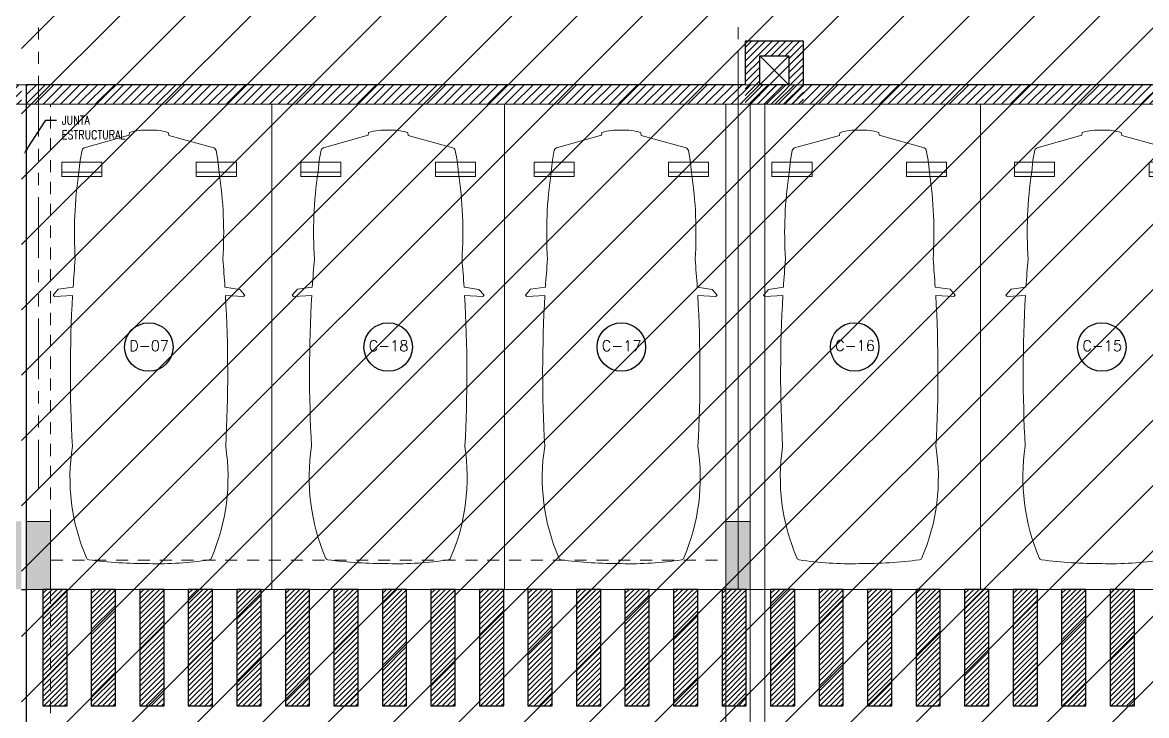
# Model space of a CAD drawing. Header units: millimetres. Extents: x 226317 to 226469, y 8188100 to 8188260.
# Drawn here: x 226427.62 to 226439.2, y 8188201.61 to 8188208.75 of the extents above; entities that cross this region are included whole.
import ezdxf
from ezdxf import colors
from ezdxf.entities.mleader import LeaderData, LeaderLine
from ezdxf.enums import TextEntityAlignment as Align
from ezdxf.math import Vec2, Vec3

# ---------------------------------------------------------------- set-up
doc = ezdxf.new("R2010")
doc.units = ezdxf.units.MM
for name, pattern in [('HIDDEN2', [0.1875, 0.125, -0.0625]), ('PHANTOM', [2.5, 1.25, -0.25, 0.25, -0.25, 0.25, -0.25]), ('PHANTOM2', [1.25, 0.625, -0.125, 0.125, -0.125, 0.125, -0.125])]:
    doc.linetypes.add(name, pattern=pattern)
for name, color, linetype in [('A-COTAS INT', 8, 'Continuous'), ('A-EJES', 8, 'PHANTOM'), ('A-ESTRUCTURA-HATCH', 8, 'Continuous'), ('A-ESTRUCTURA-MUROS', 8, 'Continuous'), ('A-ESTRUCTURA-VIGAS', 8, 'HIDDEN2'), ('A-LINEAS', 8, 'Continuous'), ('A-MOBILIARIO', 8, 'Continuous'), ('A-NUMERO ESTAC', 8, 'Continuous'), ('A-PROYECCIONES', 8, 'HIDDEN2'), ('A-TEXTO-INDICACIONES', 8, 'Continuous'), ('CIRCULACION PEATONAL', 8, 'Continuous'), ('Cotas', 8, 'Continuous'), ('MURO CF 120', 8, 'Continuous'), ('MURO CF 60', 8, 'Continuous')]:
    doc.layers.add(name, color=color, linetype=linetype)
doc.layers.add('A-ESTRUCTURA-PLACAS', color=8, linetype='Continuous', lineweight=35)
doc.layers.add('A-MUROS', color=8, linetype='Continuous', lineweight=30)
doc.layers.add('A-ETAPAS', color=8, linetype='Continuous', lineweight=35, plot=False)
doc.layers.add('A-ÁREA COMÚN', color=8, linetype='Continuous', plot=False)
doc.styles.add('ROMANS', font='ROMANS.shx', dxfattribs={"oblique": 10})
doc.styles.add('TXT_COTAS', font='romans.shx', dxfattribs={"width": 0.8})

# ---------------------------------------------------------------- blocks, each defined once
blk = doc.blocks.new('EST P1')
at = {"layer": 'A-ESTRUCTURA-HATCH', "lineweight": 0}
h = blk.add_hatch(dxfattribs=at)
h.set_pattern_fill('ANSI31', color=8, scale=0.02, angle=-1.27e-14)
h.set_pattern_definition([(44.99999999999999, (-226392.077087921, -8188203.059610654), (-0.04490128060534576, 0.04490128060534578), [])])
h.paths.add_polyline_path([(-3.609998156578513, 5.049997552298009), (-3.610000176762696, 4.849997552111745), (-44.785000133008, 4.84999814722687), (-44.78500010908465, -0.1500023566186428), (-46.9899987593235, -0.1500020446255803), (-46.98999930798891, -11.15000239294022), (-3.609999100328423, -11.15005090925843), (-3.609999100328423, -11.40005090925843), (-47.23999938514316, -11.40005881432444), (-47.23999953552266, 0.1499976431950927), (-45.03499953550636, 0.1499976431950927), (-45.0350001337647, 5.049998153932393)])
h.paths.add_polyline_path([(5.875668717722874, 4.849997540004551), (5.875668724213028, 5.04999746195972), (35.53000006324146, 5.049996703863144), (35.53000006324146, 4.849997698329389)])
h.paths.add_polyline_path([(47.9150172030495, 5.049996227957308), (35.58000069746049, 5.049997348338366), (35.58000069746049, 4.849997348152101), (47.9150167714979, 4.849997607059777)])
h.paths.add_polyline_path([(51.86500159354182, 4.849997512064874), (53.37567124809721, 4.84999814722687), (53.37566821934888, 5.049995731562376), (51.86500180143048, 5.049995731562376)])
edge = h.paths.add_edge_path()
edge.add_arc((63.30066905260901, -0.1500025354325771), 9.699999993899837, 359.9999991583288, 539.9999991583288)
edge.add_line((53.60066905870917, -0.1500023929402232), (53.80066905872081, -0.1500023929402232))
edge.add_arc((63.30066905260901, -0.1500025354325771), 9.49999999389811, 0.9047070135612216, 179.9999991406384, ccw=False)
edge.add_line((72.79948476422578, -2.6654452085495e-06), (70.35068066572421, 2.236943691968918e-05))
edge.add_line((70.35068066572421, 2.236943691968918e-05), (70.35067913253442, -0.1499448418617249))
edge.add_line((70.35067913253442, -0.1499448418617249), (73.00066904650885, -0.150002677924931))
edge = h.paths.add_edge_path(flags=0)
edge.add_arc((63.30071679374669, -0.1499939998611808), 3.299962339153879, 0.00085350182833477, 49.99468486829903)
edge.add_line((65.42212619486963, 2.377727027982473), (65.4221670004481, -0.1499835988506675))
edge.add_line((65.4221670004481, -0.1499835988506675), (65.27216700115241, -0.1499896282330155))
edge.add_line((65.27216700115241, -0.1499896282330155), (65.27206754402141, 2.496426238678396))
edge.add_arc((63.30066965197329, -0.1500051133334637), 3.300001295059289, 53.31658296361125, 179.9999577391648)
edge.add_line((60.00066835692269, -0.1500026788562536), (59.80066835691105, -0.1500026788562536))
edge.add_arc((63.30067374499049, -0.1500072199851274), 3.500005388090554, 2.4573619812700827, 179.9999256646052, ccw=False)
edge.add_line((66.79746054686257, 5.869567394256592e-05), (69.45068066581734, 3.157090395689011e-05))
edge.add_line((69.45068066581734, 3.157090395689011e-05), (69.45067913254024, -0.1499448418617249))
edge.add_line((69.45067913254024, -0.1499448418617249), (66.60067913253442, -0.1499448418617249))
h.paths.add_polyline_path([(-3.559999100340065, -11.15003591403365), (35.53000069747213, -11.15003591403365), (35.53000069747213, -11.40006590355188), (-3.559999100340065, -11.40006590355188)])
h.paths.add_polyline_path([(35.58000069746049, -11.1500659417361), (71.88000514594023, -11.1501255556941), (71.88000514594023, -11.40006201900542), (35.58000069746049, -11.40000240504742)])
h = blk.add_hatch(color=8, dxfattribs=at)
h.dxf.hatch_style = 1
h.paths.add_polyline_path([(51.86500181080191, 5.049995731562376), (47.91501740692183, 5.049995731562376), (47.9150173944945, -0.1500023929402232), (50.25000069738599, -0.1500023929402232), (50.25000069502858, -2.440996468067169e-06), (48.06500169850187, -2.396292984485626e-06), (48.06500174041139, 2.049999350681901), (51.86500172319938, 2.049959634430707), (51.86500172319938, 2.199973285198212), (48.06500173307722, 2.199973380193114), (48.06500178854913, 4.849997594021261), (51.71500178001588, 4.84999751765281), (51.71500172879314, 3.199985875748098), (51.86500172413071, 3.199985871091485)])
h.paths.add_polyline_path([(1.924988505983492, -0.1507468884810805), (-0.1750114939932246, -0.1507468884810805), (-0.1750115561299026, 4.849849936552346), (-3.559999043500284, 4.849998230114579), (-3.559999100340065, 5.049997517839074), (3.774977872672025, 5.04999752342701), (3.77498006875976, 1.899989875033498), (3.624980067834258, 1.899989879690111), (3.624980130203767, 4.849999564699829), (-0.02486227676854469, 4.849851984530687), (-0.02486234196112491, 2.199851972982287), (1.92514188104542, 2.199814011342824), (1.92514188104542, 2.049919821321964), (-0.02486297430004925, 2.049852325581014), (-0.02486302095348947, -0.0001476705074310303), (1.925019238289678, -0.0005466332659125328)])
h.paths.add_polyline_path([(71.63000006307266, -6.150002165697515), (71.88000006307266, -6.150002165697515), (71.88000006307266, -6.85000216588378), (71.63000006307266, -6.85000216588378)])
h.paths.add_polyline_path([(64.42000006310991, -6.150002076290548), (64.67000006310991, -6.150002076290548), (64.67000006310991, -6.850002076476812), (64.42000006310991, -6.850002076476812)])
h.paths.add_polyline_path([(57.21000006314716, -6.150002076290548), (57.46000006314716, -6.150002076290548), (57.46000006314716, -6.850002076476812), (57.21000006314716, -6.850002076476812)])
h.paths.add_polyline_path([(50.00000006318442, -6.150002076290548), (50.25000006318442, -6.150002076290548), (50.25000006318442, -6.850002076476812), (50.00000006318442, -6.850002076476812)])
h.paths.add_polyline_path([(42.79000006322167, -6.150002055801451), (43.04000006322167, -6.150002055801451), (43.04000006322167, -6.850002055987716), (42.79000006322167, -6.850002055987716)])
h.paths.add_polyline_path([(42.79000006322167, 0.5499979443848133), (43.04000006322167, 0.5499979443848133), (43.04000006322167, -0.1500020558014512), (42.79000006322167, -0.1500020558014512)])
h.paths.add_polyline_path([(35.58000006325892, -6.150002076290548), (35.83000006325892, -6.150002076290548), (35.83000006325892, -6.850002076476812), (35.58000006325892, -6.850002076476812)])
h.paths.add_polyline_path([(35.58000006325892, 0.5499979238957167), (35.83000006325892, 0.5499979238957167), (35.83000006325892, -0.1500020762905478), (35.58000006325892, -0.1500020762905478)])
h.paths.add_polyline_path([(35.28000006327056, -6.150002076290548), (35.53000006327056, -6.150002076290548), (35.53000006327056, -6.850002076476812), (35.28000006327056, -6.850002076476812)])
h.paths.add_polyline_path([(35.28000006327056, 0.5499979238957167), (35.53000006327056, 0.5499979238957167), (35.53000006327056, -0.1500020762905478), (35.28000006327056, -0.1500020762905478)])
h.paths.add_polyline_path([(30.2800000719144, -6.150002076290548), (30.5300000719144, -6.150002076290548), (30.5300000719144, -6.850002076476812), (30.2800000719144, -6.850002076476812)])
h.paths.add_polyline_path([(30.2800000719144, 0.5499979238957167), (30.5300000719144, 0.5499979238957167), (30.5300000719144, -0.1500020762905478), (30.2800000719144, -0.1500020762905478)])
h.paths.add_polyline_path([(23.07000007195165, -6.150002076290548), (23.32000007195165, -6.150002076290548), (23.32000007195165, -6.850002076476812), (23.07000007195165, -6.850002076476812)])
h.paths.add_polyline_path([(23.07000007195165, 0.5499979238957167), (23.32000007195165, 0.5499979238957167), (23.32000007195165, -0.1500020762905478), (23.07000007195165, -0.1500020762905478)])
h.paths.add_polyline_path([(18.07000008059549, -6.150002055801451), (18.32000008059549, -6.150002055801451), (18.32000008059549, -6.850002055987716), (18.07000008059549, -6.850002055987716)])
h.paths.add_polyline_path([(18.07000008059549, 0.5499979443848133), (18.32000008059549, 0.5499979443848133), (18.32000008059549, -0.1500020558014512), (18.07000008059549, -0.1500020558014512)])
h.paths.add_polyline_path([(10.86000014221645, -6.150002076290548), (11.11000014221645, -6.150002076290548), (11.11000014221645, -6.850002076476812), (10.86000014221645, -6.850002076476812)])
h.paths.add_polyline_path([(10.86000014221645, 0.5499979238957167), (11.11000014221645, 0.5499979238957167), (11.11000014221645, -0.1500020762905478), (10.86000014221645, -0.1500020762905478)])
h.paths.add_polyline_path([(3.650000203837408, -6.150002076290548), (3.900000203837408, -6.150002076290548), (3.900000203837408, -6.850002076476812), (3.650000203837408, -6.850002076476812)])
h.paths.add_polyline_path([(3.600000203849049, 0.5499979238957167), (3.900000203837408, 0.5499979238957167), (3.900000203837408, -0.1500020762905478), (3.600000203849049, -0.1500020762905478)])
h.paths.add_polyline_path([(-3.559999734541634, -6.150002356618643), (-3.309999734541634, -6.150002356618643), (-3.309999734541634, -6.850002356804907), (-3.559999734541634, -6.850002356804907)])
h.paths.add_polyline_path([(-3.559999734541634, 0.5499976435676217), (-3.309999734541634, 0.5499976435676217), (-3.309999734541634, -0.1500023566186428), (-3.559999734541634, -0.1500023566186428)])
h.paths.add_polyline_path([(-3.859999734529993, -6.150002356618643), (-3.609999734529993, -6.150002356618643), (-3.609999734529993, -6.850002356804907), (-3.859999734529993, -6.850002356804907)])
h.paths.add_polyline_path([(-3.859999734529993, 0.5499976435676217), (-3.609999734529993, 0.5499976435676217), (-3.609999734529993, -0.1500023566186428), (-3.859999734529993, -0.1500023566186428)])
h.paths.add_polyline_path([(-11.06999967290903, -6.150002356618643), (-10.81999967290903, -6.150002356618643), (-10.81999967290903, -6.850002356804907), (-11.06999967290903, -6.850002356804907)])
h.paths.add_polyline_path([(-11.06999967290903, 0.5499976435676217), (-10.81999967290903, 0.5499976435676217), (-10.81999967290903, -0.1500023566186428), (-11.06999967290903, -0.1500023566186428)])
h.paths.add_polyline_path([(-18.27999961128808, -6.150002076290548), (-18.02999961128808, -6.150002076290548), (-18.02999961128808, -6.850002076476812), (-18.27999961128808, -6.850002076476812)])
h.paths.add_polyline_path([(-18.27999961128808, 0.5499979238957167), (-18.02999961128808, 0.5499979238957167), (-18.02999961128808, -0.1500020762905478), (-18.27999961128808, -0.1500020762905478)])
h.paths.add_polyline_path([(-25.48999954966712, -6.150002356618643), (-25.23999954966712, -6.150002356618643), (-25.23999954966712, -6.850002356804907), (-25.48999954966712, -6.850002356804907)])
h.paths.add_polyline_path([(-25.48999954966712, 0.5499976435676217), (-25.23999954966712, 0.5499976435676217), (-25.23999954966712, -0.1500023566186428), (-25.48999954966712, -0.1500023566186428)])
h.paths.add_polyline_path([(-32.69999948804616, -6.150002356618643), (-32.44999948804616, -6.150002356618643), (-32.44999948804616, -6.850002356804907), (-32.69999948804616, -6.850002356804907)])
h.paths.add_polyline_path([(-32.69999948804616, 0.5499976435676217), (-32.44999948804616, 0.5499976435676217), (-32.44999948804616, -0.1500023566186428), (-32.69999948804616, -0.1500023566186428)])
h.paths.add_polyline_path([(-39.90999879222363, -6.150002076290548), (-39.65999879222363, -6.150002076290548), (-39.65999879222363, -6.850002076476812), (-39.90999879222363, -6.850002076476812)])
h.paths.add_polyline_path([(-39.90999879222363, 0.5499979238957167), (-39.65999879222363, 0.5499979238957167), (-39.65999879222363, -0.1500020762905478), (-39.90999879222363, -0.1500020762905478)])
at = {"layer": 'A-ESTRUCTURA-MUROS', "color": 8, "lineweight": 0}
blk.add_lwpolyline([(47.9150172030495, 5.049996227957308), (35.58000069746049, 5.049997348338366), (35.58000069746049, 4.849997348152101), (47.9150167714979, 4.849997607059777)], close=True, dxfattribs=at)
at = {"layer": 'A-ESTRUCTURA-PLACAS', "color": 8, "lineweight": 0}
for points in [[(35.58000006325892, 0.5499979238957167), (35.83000006325892, 0.5499979238957167), (35.83000006325892, -0.1500020762905478), (35.58000006325892, -0.1500020762905478)], [(42.79000006322167, 0.5499979443848133), (43.04000006322167, 0.5499979443848133), (43.04000006322167, -0.1500020558014512), (42.79000006322167, -0.1500020558014512)]]:
    blk.add_lwpolyline(points, close=True, dxfattribs=at)
at = {"layer": 'A-ESTRUCTURA-VIGAS', "color": 8, "lineweight": 0}
for points in [[(35.58000006325892, 0.5499979238957167), (35.58000006325892, 4.84999768063426)], [(35.83000006325892, 0.5499979238957167), (35.83000006325892, 4.84999768063426)], [(42.79000006322167, 0.5499979443848133), (42.79000006322167, 4.849997701123357)], [(43.04000006322167, 0.5499979443848133), (43.04000006322167, 4.849997701123357)], [(35.83000006325892, 0.1499979235231876), (42.79000006322167, 0.1499979235231876)], [(35.58000006325892, -6.150002076290548), (35.58000006325892, -0.1500020762905478)], [(35.83000006325892, -6.150002076290548), (35.83000006325892, -0.1500020762905478)], [(35.83000006325892, -0.1500020762905478), (42.79000006322167, -0.1500020762905478)], [(42.79000006322167, -6.150002055801451), (42.79000006322167, -0.1500020558014512)], [(43.04000006322167, -6.150002055801451), (43.04000006322167, -0.1500020558014512)]]:
    blk.add_lwpolyline(points, dxfattribs=at)
blk = doc.blocks.new('*U22')
at = {"layer": 'CIRCULACION PEATONAL'}
h = blk.add_hatch(dxfattribs=at)
h.set_pattern_fill('ANSI31', color=256, scale=0.3)
h.set_pattern_definition([(45, (23.25036784235422, 0), (-0.02651650429449553, 0.02651650429449553), [])])
h.paths.add_polyline_path([(23.54736672583535, 0.2275326177477837), (23.29736672589356, 0.2275326177477837), (23.29736672589356, -0.9724673796445131), (23.54736672583535, -0.9724673796445131)])
h = blk.add_hatch(dxfattribs=at)
h.set_pattern_fill('ANSI31', color=256, scale=0.3)
h.set_pattern_definition([(45, (23.75036784235422, 0), (-0.02651650429449553, 0.02651650429449553), [])])
h.paths.add_polyline_path([(24.04736672583535, 0.2275326177477837), (23.79736672589356, 0.2275326177477837), (23.79736672589356, -0.9724673796445131), (24.04736672583535, -0.9724673796445131)])
h = blk.add_hatch(dxfattribs=at)
h.set_pattern_fill('ANSI31', color=256, scale=0.3)
h.set_pattern_definition([(45, (24.25036784235422, 0), (-0.02651650429449553, 0.02651650429449553), [])])
h.paths.add_polyline_path([(24.54736672583535, 0.2275326177477837), (24.29736672589356, 0.2275326177477837), (24.29736672589356, -0.9724673796445131), (24.54736672583535, -0.9724673796445131)])
h = blk.add_hatch(dxfattribs=at)
h.set_pattern_fill('ANSI31', color=256, scale=0.3)
h.set_pattern_definition([(45, (24.75036784235422, 0), (-0.02651650429449553, 0.02651650429449553), [])])
h.paths.add_polyline_path([(25.04736672583535, 0.2275326177477837), (24.79736672589356, 0.2275326177477837), (24.79736672589356, -0.9724673796445131), (25.04736672583535, -0.9724673796445131)])
h = blk.add_hatch(dxfattribs=at)
h.set_pattern_fill('ANSI31', color=256, scale=0.3)
h.set_pattern_definition([(45, (25.25036784235422, 0), (-0.02651650429449553, 0.02651650429449553), [])])
h.paths.add_polyline_path([(25.54736672583535, 0.2275326177477837), (25.29736672589356, 0.2275326177477837), (25.29736672589356, -0.9724673796445131), (25.54736672583535, -0.9724673796445131)])
h = blk.add_hatch(dxfattribs=at)
h.set_pattern_fill('ANSI31', color=256, scale=0.3)
h.set_pattern_definition([(45, (25.75036784235422, 0), (-0.02651650429449553, 0.02651650429449553), [])])
h.paths.add_polyline_path([(26.04736672583535, 0.2275326177477837), (25.79736672589356, 0.2275326177477837), (25.79736672589356, -0.9724673796445131), (26.04736672583535, -0.9724673796445131)])
h = blk.add_hatch(dxfattribs=at)
h.set_pattern_fill('ANSI31', color=256, scale=0.3)
h.set_pattern_definition([(45, (26.25036784235422, 0), (-0.02651650429449553, 0.02651650429449553), [])])
h.paths.add_polyline_path([(26.54736672583535, 0.2275326177477837), (26.29736672589356, 0.2275326177477837), (26.29736672589356, -0.9724673796445131), (26.54736672583535, -0.9724673796445131)])
h = blk.add_hatch(dxfattribs=at)
h.set_pattern_fill('ANSI31', color=256, scale=0.3)
h.set_pattern_definition([(45, (26.75036784235422, 0), (-0.02651650429449553, 0.02651650429449553), [])])
h.paths.add_polyline_path([(27.04736672583535, 0.2275326177477837), (26.79736672589356, 0.2275326177477837), (26.79736672589356, -0.9724673796445131), (27.04736672583535, -0.9724673796445131)])
h = blk.add_hatch(dxfattribs=at)
h.set_pattern_fill('ANSI31', color=256, scale=0.3)
h.set_pattern_definition([(45, (27.25036784235422, 0), (-0.02651650429449553, 0.02651650429449553), [])])
h.paths.add_polyline_path([(27.54736672583535, 0.2275326177477837), (27.29736672589356, 0.2275326177477837), (27.29736672589356, -0.9724673796445131), (27.54736672583535, -0.9724673796445131)])
h = blk.add_hatch(dxfattribs=at)
h.set_pattern_fill('ANSI31', color=256, scale=0.3)
h.set_pattern_definition([(45, (27.75036784235422, 0), (-0.02651650429449553, 0.02651650429449553), [])])
h.paths.add_polyline_path([(28.04736672583535, 0.2275326177477837), (27.79736672589356, 0.2275326177477837), (27.79736672589356, -0.9724673796445131), (28.04736672583535, -0.9724673796445131)])
h = blk.add_hatch(dxfattribs=at)
h.set_pattern_fill('ANSI31', color=256, scale=0.3)
h.set_pattern_definition([(45, (28.25036784235422, 0), (-0.02651650429449553, 0.02651650429449553), [])])
h.paths.add_polyline_path([(28.54736672583535, 0.2275326177477837), (28.29736672589356, 0.2275326177477837), (28.29736672589356, -0.9724673796445131), (28.54736672583535, -0.9724673796445131)])
h = blk.add_hatch(dxfattribs=at)
h.set_pattern_fill('ANSI31', color=256, scale=0.3)
h.set_pattern_definition([(45, (28.75036784235422, 0), (-0.02651650429449553, 0.02651650429449553), [])])
h.paths.add_polyline_path([(29.04736672583535, 0.2275326177477837), (28.79736672589356, 0.2275326177477837), (28.79736672589356, -0.9724673796445131), (29.04736672583535, -0.9724673796445131)])
h = blk.add_hatch(dxfattribs=at)
h.set_pattern_fill('ANSI31', color=256, scale=0.3)
h.set_pattern_definition([(45, (29.25036784235422, 0), (-0.02651650429449553, 0.02651650429449553), [])])
h.paths.add_polyline_path([(29.54736672583535, 0.2275326177477837), (29.29736672589356, 0.2275326177477837), (29.29736672589356, -0.9724673796445131), (29.54736672583535, -0.9724673796445131)])
h = blk.add_hatch(dxfattribs=at)
h.set_pattern_fill('ANSI31', color=256, scale=0.3)
h.set_pattern_definition([(45, (29.75036784235422, 0), (-0.02651650429449553, 0.02651650429449553), [])])
h.paths.add_polyline_path([(30.04736672583535, 0.2275326177477837), (29.79736672589356, 0.2275326177477837), (29.79736672589356, -0.9724673796445131), (30.04736672583535, -0.9724673796445131)])
h = blk.add_hatch(dxfattribs=at)
h.set_pattern_fill('ANSI31', color=256, scale=0.3)
h.set_pattern_definition([(45, (30.25036784235422, 0), (-0.02651650429449553, 0.02651650429449553), [])])
h.paths.add_polyline_path([(30.54736672583535, 0.2275326177477837), (30.29736672589356, 0.2275326177477837), (30.29736672589356, -0.9724673796445131), (30.54736672583535, -0.9724673796445131)])
h = blk.add_hatch(dxfattribs=at)
h.set_pattern_fill('ANSI31', color=256, scale=0.3)
h.set_pattern_definition([(45, (30.75036784235422, 0), (-0.02651650429449553, 0.02651650429449553), [])])
h.paths.add_polyline_path([(31.04736672583535, 0.2275326177477837), (30.79736672589356, 0.2275326177477837), (30.79736672589356, -0.9724673796445131), (31.04736672583535, -0.9724673796445131)])
h = blk.add_hatch(dxfattribs=at)
h.set_pattern_fill('ANSI31', color=256, scale=0.3)
h.set_pattern_definition([(45, (31.25036784235421, 0), (-0.02651650429449553, 0.02651650429449553), [])])
h.paths.add_polyline_path([(31.54736672583535, 0.2275326177477837), (31.29736672589356, 0.2275326177477837), (31.29736672589356, -0.9724673796445131), (31.54736672583535, -0.9724673796445131)])
h = blk.add_hatch(dxfattribs=at)
h.set_pattern_fill('ANSI31', color=256, scale=0.3)
h.set_pattern_definition([(45, (31.75036784235421, 0), (-0.02651650429449553, 0.02651650429449553), [])])
h.paths.add_polyline_path([(32.04736672583535, 0.2275326177477837), (31.79736672589356, 0.2275326177477837), (31.79736672589356, -0.9724673796445131), (32.04736672583535, -0.9724673796445131)])
h = blk.add_hatch(dxfattribs=at)
h.set_pattern_fill('ANSI31', color=256, scale=0.3)
h.set_pattern_definition([(45, (32.25036784235422, 0), (-0.02651650429449553, 0.02651650429449553), [])])
h.paths.add_polyline_path([(32.54736672583535, 0.2275326177477837), (32.29736672589356, 0.2275326177477837), (32.29736672589356, -0.9724673796445131), (32.54736672583535, -0.9724673796445131)])
h = blk.add_hatch(dxfattribs=at)
h.set_pattern_fill('ANSI31', color=256, scale=0.3)
h.set_pattern_definition([(45, (32.75036784235422, 0), (-0.02651650429449553, 0.02651650429449553), [])])
h.paths.add_polyline_path([(33.04736672583535, 0.2275326177477837), (32.79736672589356, 0.2275326177477837), (32.79736672589356, -0.9724673796445131), (33.04736672583535, -0.9724673796445131)])
h = blk.add_hatch(dxfattribs=at)
h.set_pattern_fill('ANSI31', color=256, scale=0.3)
h.set_pattern_definition([(45, (33.25036784235422, 0), (-0.02651650429449553, 0.02651650429449553), [])])
h.paths.add_polyline_path([(33.54736672583535, 0.2275326177477837), (33.29736672589356, 0.2275326177477837), (33.29736672589356, -0.9724673796445131), (33.54736672583535, -0.9724673796445131)])
h = blk.add_hatch(dxfattribs=at)
h.set_pattern_fill('ANSI31', color=256, scale=0.3)
h.set_pattern_definition([(45, (33.75036784235422, 0), (-0.02651650429449553, 0.02651650429449553), [])])
h.paths.add_polyline_path([(34.04736672583535, 0.2275326177477837), (33.79736672589356, 0.2275326177477837), (33.79736672589356, -0.9724673796445131), (34.04736672583535, -0.9724673796445131)])
h = blk.add_hatch(dxfattribs=at)
h.set_pattern_fill('ANSI31', color=256, scale=0.3)
h.set_pattern_definition([(45, (34.25036784235422, 0), (-0.02651650429449553, 0.02651650429449553), [])])
h.paths.add_polyline_path([(34.54736672583535, 0.2275326177477837), (34.29736672589356, 0.2275326177477837), (34.29736672589356, -0.9724673796445131), (34.54736672583535, -0.9724673796445131)])
for points in [[(23.29736672589356, -0.9724673796445131), (23.54736672583535, -0.9724673796445131), (23.54736672583535, 0.2275326177477837), (23.29736672589356, 0.2275326177477837)], [(23.79736672589356, -0.9724673796445131), (24.04736672583535, -0.9724673796445131), (24.04736672583535, 0.2275326177477837), (23.79736672589356, 0.2275326177477837)], [(24.29736672589356, -0.9724673796445131), (24.54736672583535, -0.9724673796445131), (24.54736672583535, 0.2275326177477837), (24.29736672589356, 0.2275326177477837)], [(24.79736672589356, -0.9724673796445131), (25.04736672583535, -0.9724673796445131), (25.04736672583535, 0.2275326177477837), (24.79736672589356, 0.2275326177477837)], [(25.29736672589356, -0.9724673796445131), (25.54736672583535, -0.9724673796445131), (25.54736672583535, 0.2275326177477837), (25.29736672589356, 0.2275326177477837)], [(25.79736672589356, -0.9724673796445131), (26.04736672583535, -0.9724673796445131), (26.04736672583535, 0.2275326177477837), (25.79736672589356, 0.2275326177477837)], [(26.29736672589356, -0.9724673796445131), (26.54736672583535, -0.9724673796445131), (26.54736672583535, 0.2275326177477837), (26.29736672589356, 0.2275326177477837)], [(26.79736672589356, -0.9724673796445131), (27.04736672583535, -0.9724673796445131), (27.04736672583535, 0.2275326177477837), (26.79736672589356, 0.2275326177477837)], [(27.29736672589356, -0.9724673796445131), (27.54736672583535, -0.9724673796445131), (27.54736672583535, 0.2275326177477837), (27.29736672589356, 0.2275326177477837)], [(27.79736672589356, -0.9724673796445131), (28.04736672583535, -0.9724673796445131), (28.04736672583535, 0.2275326177477837), (27.79736672589356, 0.2275326177477837)], [(28.29736672589356, -0.9724673796445131), (28.54736672583535, -0.9724673796445131), (28.54736672583535, 0.2275326177477837), (28.29736672589356, 0.2275326177477837)], [(28.79736672589356, -0.9724673796445131), (29.04736672583535, -0.9724673796445131), (29.04736672583535, 0.2275326177477837), (28.79736672589356, 0.2275326177477837)], [(29.29736672589356, -0.9724673796445131), (29.54736672583535, -0.9724673796445131), (29.54736672583535, 0.2275326177477837), (29.29736672589356, 0.2275326177477837)], [(29.79736672589356, -0.9724673796445131), (30.04736672583535, -0.9724673796445131), (30.04736672583535, 0.2275326177477837), (29.79736672589356, 0.2275326177477837)], [(30.29736672589356, -0.9724673796445131), (30.54736672583535, -0.9724673796445131), (30.54736672583535, 0.2275326177477837), (30.29736672589356, 0.2275326177477837)], [(30.79736672589356, -0.9724673796445131), (31.04736672583535, -0.9724673796445131), (31.04736672583535, 0.2275326177477837), (30.79736672589356, 0.2275326177477837)], [(31.29736672589356, -0.9724673796445131), (31.54736672583535, -0.9724673796445131), (31.54736672583535, 0.2275326177477837), (31.29736672589356, 0.2275326177477837)], [(31.79736672589356, -0.9724673796445131), (32.04736672583535, -0.9724673796445131), (32.04736672583535, 0.2275326177477837), (31.79736672589356, 0.2275326177477837)], [(32.29736672589356, -0.9724673796445131), (32.54736672583535, -0.9724673796445131), (32.54736672583535, 0.2275326177477837), (32.29736672589356, 0.2275326177477837)], [(32.79736672589356, -0.9724673796445131), (33.04736672583535, -0.9724673796445131), (33.04736672583535, 0.2275326177477837), (32.79736672589356, 0.2275326177477837)], [(33.29736672589356, -0.9724673796445131), (33.54736672583535, -0.9724673796445131), (33.54736672583535, 0.2275326177477837), (33.29736672589356, 0.2275326177477837)], [(33.79736672589356, -0.9724673796445131), (34.04736672583535, -0.9724673796445131), (34.04736672583535, 0.2275326177477837), (33.79736672589356, 0.2275326177477837)], [(34.29736672589356, -0.9724673796445131), (34.54736672583535, -0.9724673796445131), (34.54736672583535, 0.2275326177477837), (34.29736672589356, 0.2275326177477837)]]:
    blk.add_lwpolyline(points, close=True, dxfattribs=at)
blk = doc.blocks.new('MCF')
at = {"layer": 'MURO CF 60', "lineweight": 0}
h = blk.add_hatch(dxfattribs=at)
h.set_pattern_fill('_USER', color=8, scale=0.05, angle=45, pattern_type=0)
h.set_pattern_definition([(45, (1.793458536238177, -0.002235784195363522), (-0.03535533905932738, 0.03535533905932738), [])])
h.paths.add_polyline_path([(-5.07480261294404, 5.49991047102958), (-4.474802612967324, 5.49991047102958), (-4.474802612967324, 4.849911531433463), (-5.07480261294404, 4.849911531433463)])
h.paths.add_polyline_path([(-4.624802640377311, 5.04991049785167), (-4.924802612949861, 5.04991049785167), (-4.924802612949861, 5.349910470657051), (-4.624802640377311, 5.349910470657051)], flags=16)
blk = doc.blocks.new('EJE')
at = {"linetype": 'Continuous'}
blk.add_circle((-4.656613e-10, -3.7252903e-09), 0.5, dxfattribs=at)
at = {"layer": 'A-TEXTO-INDICACIONES', "style": 'ROMANS'}
blk.add_attdef('EJE', text='', height=0.22, rotation=1.067217058e-07, dxfattribs=at).set_placement((0.0068061400004788, 0.02766973558132052), align=Align.MIDDLE_CENTER)
blk = doc.blocks.new('numeración')
at = {"layer": 'A-NUMERO ESTAC', "color": 8, "lineweight": 0, "xscale": 0.5, "yscale": 0.5, "zscale": 0.5}
for p, values in [((-36.15816124901175, -7.202064107172191), {'EJE': 'D-07'}), ((-33.69066876760917, -7.202128173783422), {'EJE': 'C-18'}), ((-31.28816876761266, -7.202128171920776), {'EJE': 'C-17'}), ((-28.88316876764293, -7.201196001842618), {'EJE': 'C-16'}), ((-26.33566104067722, -7.202137227170169), {'EJE': 'C-15'})]:
    blk.add_blockref('EJE', p, dxfattribs=at).add_auto_attribs(values)
blk = doc.blocks.new('EJES 1P')
at = {"layer": 'A-EJES', "color": 8, "linetype": 'PHANTOM2', "lineweight": 0}
for points in [[(87.92433610191802, 5.345278641209006), (87.9243350403558, -4.158154672011733)], [(80.71433607794461, 5.09236082714051), (80.71433505386813, -4.158154670149088)]]:
    blk.add_lwpolyline(points, dxfattribs=at)
blk = doc.blocks.new('*U62')
at = {"color": 8, "lineweight": 0, "ltscale": 0.5}
for p, q in [((0.349999999909371, 4.301899374723462), (0.7625640894893444, 4.301899372860816)), ((2.149999999897729, 4.301899374723462), (1.737435910317755, 4.301899374723462))]:
    blk.add_line(p, q, dxfattribs=at)
for points in [[(0, 0), (2.500000000005824, 0), (2.500000000005824, 5), (0, 5)], [(0.349999999909371, 4.405005575418499), (0.349999999909371, 4.25500557504597), (0.7625640894893444, 4.25500557504597), (0.7625640894893444, 4.405005573555852)], [(1.737435910317755, 4.405005575418499), (1.737435910317755, 4.25500557504597), (2.149999999897729, 4.25500557504597), (2.149999999897729, 4.405005575418499)]]:
    blk.add_lwpolyline(points, close=True, dxfattribs=at)
blk.add_lwpolyline([(2.037528844948707, 3.028522202071265), (2.224826331532269, 3.017961387783316), (2.238677233040973, 3.033225936144618), (2.185582110823772, 3.092103478759553), (2.032238905380672, 3.114782713422947, 0.005253419644038889), (2.010610162172561, 3.403024230234966, 0.05323468880448375), (1.972881289015231, 4.298445265069629), (1.959960859085141, 4.423920004889395), (1.940709687702067, 4.525403541773585), (1.936232188131518, 4.534997764310868, 0.2186562557100147), (1.917137849193707, 4.551199094653156), (1.45578430143901, 4.68041331440213), (1.452100344208982, 4.707649311509477, 0.09155394760763061), (1.250000000002876, 4.734330136008744, 0.09162043732155131), (1.047899655813991, 4.708804217427994), (1.044215698368089, 4.681568217724587), (0.5828621506187874, 4.552353999814748, 0.2186562552153479), (0.5637678116817846, 4.536152669489409), (0.5592903121050334, 4.526558446958687), (0.5400391407801657, 4.4250749100745), (0.527118710702829, 4.299600172615821, 0.05323468880111815), (0.4893898377075552, 3.404179129908862, 0.005253420110187526), (0.4677610936832501, 3.115937606692341), (0.3144178889833277, 3.093258382082013), (0.2613227668243348, 3.034380841329721), (0.2751736682166233, 3.01911629296842), (0.4624711549076459, 3.029677107255861, 0.02826491459471849), (0.459996665315612, 1.475695204805616, 0.1399238157925407), (0.6046126963936331, 0.324876973164095, 0.2721479777528903), (0.6285017504014515, 0.3060667694362756, 0.035352843949907), (1.250000000003183, 0.2656698639912349, 0.0456386399384704), (1.869188438495204, 0.3049118635303407, 0.2721479761988349), (1.893077493170626, 0.3237220675503025, 0.1398888083936435), (2.040003335146762, 1.474540296761161, 0.02826491464424222)], format="xyb", close=True, dxfattribs=at)
blk = doc.blocks.new('*U60')
at = {"color": 8, "lineweight": 0, "ltscale": 0.5}
for p, q in [((0.2999999999064606, 4.301899374723462), (0.712564089486434, 4.301899372860816)), ((2.099999999894819, 4.301899374723462), (1.687435910314844, 4.301899374723462))]:
    blk.add_line(p, q, dxfattribs=at)
for points in [[(0, 0), (2.400000000000003, 0), (2.400000000000003, 5), (0, 5)], [(0.2999999999064606, 4.405005575418499), (0.2999999999064606, 4.25500557504597), (0.712564089486434, 4.25500557504597), (0.712564089486434, 4.405005573555852)], [(1.687435910314844, 4.405005575418499), (1.687435910314844, 4.25500557504597), (2.099999999894819, 4.25500557504597), (2.099999999894819, 4.405005575418499)]]:
    blk.add_lwpolyline(points, close=True, dxfattribs=at)
blk.add_lwpolyline([(1.987528844945797, 3.028522202071265), (2.174826331529359, 3.017961387783316), (2.188677233038063, 3.033225936144618), (2.135582110820861, 3.092103478759553), (1.982238905377762, 3.114782713422947, 0.005253419644038889), (1.960610162169651, 3.403024230234966, 0.05323468880448375), (1.922881289012321, 4.298445265069629), (1.909960859082231, 4.423920004889395), (1.890709687699156, 4.525403541773585), (1.886232188128608, 4.534997764310868, 0.2186562557100147), (1.867137849190796, 4.551199094653156), (1.405784301436099, 4.68041331440213), (1.402100344206071, 4.707649311509477, 0.09155394760763061), (1.199999999999965, 4.734330136008744, 0.09162043732155131), (0.9978996558110811, 4.708804217427994), (0.9942156983651791, 4.681568217724587), (0.532862150615877, 4.552353999814748, 0.2186562552153479), (0.5137678116788742, 4.536152669489409), (0.509290312102123, 4.526558446958687), (0.4900391407772553, 4.4250749100745), (0.4771187106999186, 4.299600172615821, 0.05323468880111815), (0.4393898377046448, 3.404179129908862, 0.005253420110187526), (0.4177610936803398, 3.115937606692341), (0.2644178889804173, 3.093258382082013), (0.2113227668214244, 3.034380841329721), (0.2251736682137129, 3.01911629296842), (0.4124711549047355, 3.029677107255861, 0.02826491459471849), (0.4099966653127016, 1.475695204805616, 0.1399238157925407), (0.5546126963907227, 0.324876973164095, 0.2721479777528903), (0.5785017503985411, 0.3060667694362756, 0.035352843949907), (1.200000000000272, 0.2656698639912349, 0.0456386399384704), (1.819188438492293, 0.3049118635303407, 0.2721479761988349), (1.843077493167715, 0.3237220675503025, 0.1398888083936435), (1.990003335143852, 1.474540296761161, 0.02826491464424222)], format="xyb", close=True, dxfattribs=at)
blk = doc.blocks.new('*U61')
at = {"color": 8, "lineweight": 0, "ltscale": 0.5}
for p, q in [((0.302499999908789, 4.301899374723462), (0.7150640894887623, 4.301899372860816)), ((2.102499999897147, 4.301899374723462), (1.689935910317172, 4.301899374723462))]:
    blk.add_line(p, q, dxfattribs=at)
for points in [[(0, 0), (2.40500000000466, 0), (2.40500000000466, 5), (0, 5)], [(0.302499999908789, 4.405005575418499), (0.302499999908789, 4.25500557504597), (0.7150640894887623, 4.25500557504597), (0.7150640894887623, 4.405005573555852)], [(1.689935910317172, 4.405005575418499), (1.689935910317172, 4.25500557504597), (2.102499999897147, 4.25500557504597), (2.102499999897147, 4.405005575418499)]]:
    blk.add_lwpolyline(points, close=True, dxfattribs=at)
blk.add_lwpolyline([(1.990028844948126, 3.028522202071265), (2.177326331531687, 3.017961387783316), (2.191177233040391, 3.033225936144618), (2.13808211082319, 3.092103478759553), (1.98473890538009, 3.114782713422947, 0.005253419644038889), (1.963110162171979, 3.403024230234966, 0.05323468880448375), (1.925381289014649, 4.298445265069629), (1.912460859084559, 4.423920004889395), (1.893209687701485, 4.525403541773585), (1.888732188130936, 4.534997764310868, 0.2186562557100147), (1.869637849193124, 4.551199094653156), (1.408284301438428, 4.68041331440213), (1.4046003442084, 4.707649311509477, 0.09155394760763061), (1.202500000002294, 4.734330136008744, 0.09162043732155131), (1.000399655813409, 4.708804217427994), (0.9967156983675074, 4.681568217724587), (0.5353621506182054, 4.552353999814748, 0.2186562552153479), (0.5162678116812025, 4.536152669489409), (0.5117903121044514, 4.526558446958687), (0.4925391407795836, 4.4250749100745), (0.4796187107022469, 4.299600172615821, 0.05323468880111815), (0.4418898377069731, 3.404179129908862, 0.005253420110187526), (0.4202610936826681, 3.115937606692341), (0.2669178889827457, 3.093258382082013), (0.2138227668237527, 3.034380841329721), (0.2276736682160412, 3.01911629296842), (0.4149711549070638, 3.029677107255861, 0.02826491459471849), (0.4124966653150299, 1.475695204805616, 0.1399238157925407), (0.557112696393051, 0.324876973164095, 0.2721479777528903), (0.5810017504008694, 0.3060667694362756, 0.035352843949907), (1.2025000000026, 0.2656698639912349, 0.0456386399384704), (1.821688438494622, 0.3049118635303407, 0.2721479761988349), (1.845577493170043, 0.3237220675503025, 0.1398888083936435), (1.99250333514618, 1.474540296761161, 0.02826491464424222)], format="xyb", close=True, dxfattribs=at)
blk = doc.blocks.new('*U68')
at = {"color": 8, "lineweight": 0, "ltscale": 0.5}
for p, q in [((0.3650003332495089, 4.301899374723462), (0.7775644228294822, 4.301899372860816)), ((2.165000333237868, 4.301899374723462), (1.752436243657892, 4.301899374723462))]:
    blk.add_line(p, q, dxfattribs=at)
for points in [[(0, 0), (2.530000666686099, 0), (2.530000666686099, 5), (0, 5)], [(0.3650003332495089, 4.405005575418499), (0.3650003332495089, 4.25500557504597), (0.7775644228294822, 4.25500557504597), (0.7775644228294822, 4.405005573555852)], [(1.752436243657892, 4.405005575418499), (1.752436243657892, 4.25500557504597), (2.165000333237868, 4.25500557504597), (2.165000333237868, 4.405005575418499)]]:
    blk.add_lwpolyline(points, close=True, dxfattribs=at)
blk.add_lwpolyline([(2.052529178288846, 3.028522202071265), (2.239826664872408, 3.017961387783316), (2.253677566381111, 3.033225936144618), (2.200582444163909, 3.092103478759553), (2.04723923872081, 3.114782713422947, 0.005253419644038889), (2.025610495512699, 3.403024230234966, 0.05323468880448375), (1.987881622355369, 4.298445265069629), (1.974961192425279, 4.423920004889395), (1.955710021042204, 4.525403541773585), (1.951232521471656, 4.534997764310868, 0.2186562557100147), (1.932138182533844, 4.551199094653156), (1.470784634779148, 4.68041331440213), (1.46710067754912, 4.707649311509477, 0.09155394760763061), (1.265000333343014, 4.734330136008744, 0.09162043732155131), (1.062899989154129, 4.708804217427994), (1.059216031708227, 4.681568217724587), (0.5978624839589253, 4.552353999814748, 0.2186562552153479), (0.5787681450219224, 4.536152669489409), (0.5742906454451713, 4.526558446958687), (0.5550394741203035, 4.4250749100745), (0.5421190440429668, 4.299600172615821, 0.05323468880111815), (0.504390171047693, 3.404179129908862, 0.005253420110187526), (0.482761427023388, 3.115937606692341), (0.3294182223234656, 3.093258382082013), (0.2763231001644726, 3.034380841329721), (0.2901740015567611, 3.01911629296842), (0.4774714882477837, 3.029677107255861, 0.02826491459471849), (0.4749969986557498, 1.475695204805616, 0.1399238157925407), (0.619613029733771, 0.324876973164095, 0.2721479777528903), (0.6435020837415893, 0.3060667694362756, 0.035352843949907), (1.26500033334332, 0.2656698639912349, 0.0456386399384704), (1.884188771835342, 0.3049118635303407, 0.2721479761988349), (1.908077826510763, 0.3237220675503025, 0.1398888083936435), (2.055003668486901, 1.474540296761161, 0.02826491464424222)], format="xyb", close=True, dxfattribs=at)
blk = doc.blocks.new('TEXTOSSS')
at = {"layer": 'A-TEXTO-INDICACIONES', "color": 8, "lineweight": 0}
ml = blk.add_multileader_mtext('Standard', dxfattribs=at)
ml.set_content('\\pxsm1,ql,t16;JUNTA ESTRUCTURAL', color=8, style='TXT_COTAS')
ml.set_leader_properties(color=7)
ml.build(insert=Vec2(0, 0))
ml.multileader.update_dxf_attribs({"dogleg_length": 0.1104934798556762, "arrow_head_size": 0.07})
ctx = ml.context
ctx.base_point, ctx.char_height, ctx.arrow_head_size, ctx.landing_gap_size, ctx.plane_origin = Vec3(-39.84018694722295, 6.336476135998964), 0.09, 0.07, 0.05, Vec3(-40.10391023629927, 5.896251566708088)
ctx.text_align_type = 2
notes = []
notes.append((ctx, [(0, (1, 1, 0), (-39.95068042707862, 6.336476135998964), (1, 0), 0.1104934798556762, [(0, [(-40.18024065365898, 5.983835970051587)], 0, [])])]))
ctx.mtext.insert, ctx.mtext.width, ctx.mtext.defined_height, ctx.mtext.alignment, ctx.mtext.flow_direction = Vec3(-39.07704409011058, 6.381476135924459), 0.7089915801186817, 0.4369191216492239, 3, 5
for ctx, leaders in notes:
    for number, flags, end, landing, length, lines in leaders:
        leader = LeaderData()
        leader.index, (leader.has_last_leader_line, leader.has_dogleg_vector, leader.attachment_direction) = number, flags
        leader.last_leader_point, leader.dogleg_vector, leader.dogleg_length = Vec3(end), Vec3(landing), length
        for number, points, colour, breaks in lines:
            line = LeaderLine()
            line.index, line.vertices, line.color, line.breaks = number, Vec3.list(points), colors.encode_raw_color(colour), breaks
            leader.lines.append(line)
        ctx.leaders.append(leader)
blk = doc.blocks.new('arq. estac.')
at = {"color": 8, "lineweight": 0}
for p, q in [((226730.6391256073, 8188213.053894565), (226730.9391256073, 8188212.753894565)), ((226730.9391256073, 8188213.053894565), (226730.6391256073, 8188212.753894565))]:
    blk.add_line(p, q, dxfattribs=at)
blk.add_lwpolyline([(226730.5391256313, 8188212.553895704), (226730.6891256313, 8188212.553895733), (226730.6891256025, 8188196.553895969), (226730.5391256313, 8188196.55389597)], close=True, dxfattribs=at)
at = {"layer": 'A-LINEAS', "color": 8, "lineweight": 0}
blk.add_lwpolyline([(226698.6091263397, 8188212.553895413), (226698.6091263397, 8188196.553895563), (226730.2891262987, 8188196.553840473), (226730.2891262987, 8188212.553840474)], close=True, dxfattribs=at)
at = {"layer": 'A-MUROS', "color": 8, "lineweight": 0}
for p, q in [((226730.4891256073, 8188212.753894634), (226720.2252021547, 8188212.753895566)), ((226734.9641427711, 8188212.753894241), (226731.0891256073, 8188212.753894602)), ((226735.4141423348, 8188212.553894139), (226691.2741124082, 8188212.553895568))]:
    blk.add_line(p, q, dxfattribs=at)
blk.add_lwpolyline([(226730.4891256073, 8188212.753894565), (226730.4891256073, 8188213.203894565), (226731.0891256073, 8188213.203894565), (226731.0891256073, 8188212.753894565)], dxfattribs=at)
for points in [[(226730.6391256073, 8188212.753894565), (226730.6391256073, 8188213.053894565), (226730.9391256073, 8188213.053894565), (226730.9391256073, 8188212.753894565)], [(226723.0791262608, 8188207.553895582), (226723.3291262608, 8188207.553895582), (226723.3291262608, 8188208.253895582), (226723.0791262608, 8188208.253895582)], [(226730.2891262607, 8188207.553895582), (226730.5391262607, 8188207.553895582), (226730.5391262607, 8188208.253895582), (226730.2891262607, 8188208.253895582)]]:
    blk.add_lwpolyline(points, close=True, dxfattribs=at)
at = {"layer": 'A-ÁREA COMÚN'}
blk.add_lwpolyline([(226723.0791215094, 8188196.304529297), (226759.3797916543, 8188196.304831796), (226759.3797917475, 8188201.304831568), (226760.2138902451, 8188201.304831937), (226760.5104141001, 8188207.55429346, 0.7500482043627157), (226742.6109592413, 8188212.754829931), (226735.5641427711, 8188212.75389369), (226735.5641427711, 8188213.20389393), (226734.9641427711, 8188213.20389393), (226734.9641427711, 8188212.75389369), (226731.0891256073, 8188212.753894565), (226731.0891256073, 8188213.203894565), (226730.4891256073, 8188213.203894565), (226730.4891256073, 8188212.753894565), (226723.0791215094, 8188212.753894687)], format="xyb", close=True, dxfattribs=at)
blk.add_lwpolyline([(226730.6391256073, 8188213.053894565), (226730.9391255789, 8188213.053894565), (226730.9391255789, 8188212.753894593), (226730.6391256073, 8188212.753894593)], close=True, dxfattribs=at)
at = {"layer": 'Cotas'}
blk.add_line((226723.0291256313, 8188207.553895882), (226723.0791256313, 8188207.553895882), dxfattribs=at)
at = {"color": 8, "lineweight": 0}
blk.add_blockref('EST P1', (226687.4991261854, 8188207.703897961), dxfattribs=at)
at = {"rotation": 180}
blk.add_blockref('*U22', (226757.7965008206, 8188206.581428503), dxfattribs=at)
at = {"layer": 'A-COTAS INT'}
blk.add_blockref('TEXTOSSS', (226763.2310241363, 8188206.05389734), dxfattribs=at)
at = {"layer": 'A-ETAPAS'}
blk.add_blockref('numeración', (226760.4997950284, 8188217.254150522), dxfattribs=at)
at = {"layer": 'A-MOBILIARIO', "rotation": 7.056432374225115e-07}
for name, p in [('*U68', (226723.0791256313, 8188207.553895882)), ('*U60', (226725.6091262607, 8188207.553895522)), ('*U61', (226728.0091262607, 8188207.553895552)), ('*U62', (226732.9141264496, 8188207.55389522))]:
    blk.add_blockref(name, p, dxfattribs=at)
at = {"layer": 'A-MOBILIARIO', "xscale": -1, "rotation": 359.9999992943568}
blk.add_blockref('*U62', (226732.9141264497, 8188207.55389525), dxfattribs=at)
at = {"layer": 'A-PROYECCIONES'}
blk.add_blockref('EJES 1P', (226642.4897912069, 8188212.75389568), dxfattribs=at)
at = {"layer": 'MURO CF 120'}
blk.add_blockref('MCF', (226735.5641272659, 8188207.703937035), dxfattribs=at)

msp = doc.modelspace()

# ---------------------------------------------------------------- block references
msp.add_blockref('arq. estac.', (-295.4220376470475, -4.645514124073088))

# ---------------------------------------------------------------- next in the draw order: hatches: boundary and pattern name
at = {"lineweight": 0}
h = msp.add_hatch(dxfattribs=at)
h.set_pattern_fill('ANSI31', color=8, scale=0.15)
h.set_pattern_definition([(45, (223326.3750321577, 8186568.114445483), (-0.3367596045400932, 0.3367596045400932), [])])
h.paths.add_polyline_path([(226466.116742808, 8188216.283026138), (226427.6070409586, 8188216.283026138), (226427.6070409586, 8188191.08908648), (226466.116742808, 8188191.08908648)])
h.paths.add_polyline_path([(226442.1207074096, 8188201.421896823), (226451.6030763569, 8188201.421896823), (226451.6030763569, 8188199.643004203), (226442.1207074096, 8188199.643004203)], flags=16)
h.paths.add_polyline_path([(226444.6120197823, 8188199.973451543), (226449.1117639842, 8188199.973451543), (226449.1117639842, 8188200.361497246), (226444.6120197823, 8188200.361497246)], flags=8)
h.paths.add_polyline_path([(226444.6918287864, 8188200.338512927), (226449.0319549801, 8188200.338512927), (226449.0319549801, 8188200.72655863), (226444.6918287864, 8188200.72655863)], flags=8)
h.paths.add_polyline_path([(226444.5264979542, 8188200.70340378), (226449.1972858123, 8188200.70340378), (226449.1972858123, 8188201.091449483), (226444.5264979542, 8188201.091449483)], flags=8)

doc.saveas('drawing.dxf')
